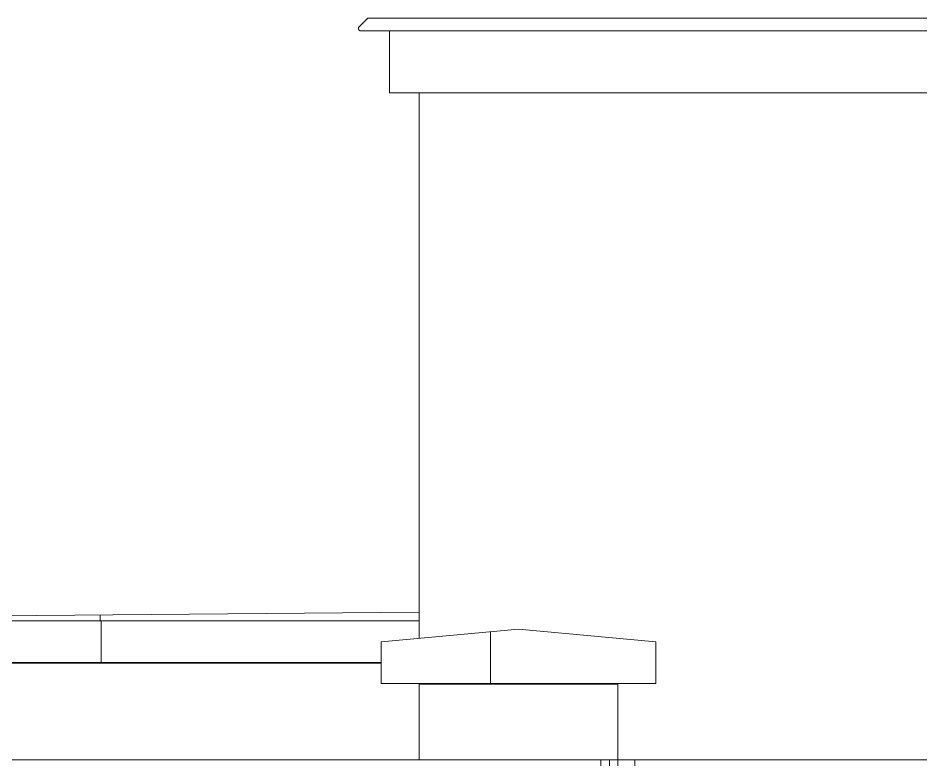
# Model space of a CAD drawing. Header units: millimetres. Extents: x -515342 to 330399, y -224905 to 507333.
# Drawn here: x 307770 to 309905, y 16739 to 18494 of the extents above; entities that cross this region are included whole.
import ezdxf

# ---------------------------------------------------------------- set-up
doc = ezdxf.new("R2010")
doc.units = ezdxf.units.MM
for name, color, linetype, lineweight in [('Витраж', 7, 'Continuous', 0), ('Крыша', 7, 'Continuous', 0), ('Крыша штриховка', 7, 'Continuous', 0), ('Ограждение', 7, 'Continuous', 0), ('Стены внутренние', 7, 'Continuous', 0)]:
    doc.layers.add(name, color=color, linetype=linetype, lineweight=lineweight)

# ---------------------------------------------------------------- blocks, each defined once
blk = doc.blocks.new('Ограждение - Ограждение-9801391-О_АР_Эскиз_Фасад 1-12 копия 1')
at = {"layer": 'Ограждение'}
for p, q in [((85253.2, 16406.2), (85273.8, 16426.7)), ((85273.8, 16426.7), (89576.2, 16426.7)), ((85257.3, 16396.4), (89592.7, 16396.4))]:
    blk.add_line(p, q, dxfattribs=at)
blk.add_open_spline([(85257.3, 16396.4), (85257.2, 16396.4), (85256.9, 16396.4), (85256.6, 16396.4), (85256.2, 16396.5), (85255.8, 16396.6), (85255.5, 16396.7), (85255.1, 16396.8), (85254.8, 16397), (85254.4, 16397.2), (85254.1, 16397.4), (85253.7, 16397.7), (85253.3, 16398), (85253, 16398.3), (85252.7, 16398.7), (85252.3, 16399.3), (85252, 16399.9), (85251.7, 16400.9), (85251.5, 16402.1), (85251.7, 16403.6), (85252.3, 16405), (85252.9, 16405.8), (85253.2, 16406.2)], degree=3, knots=[0.25, 0.25, 0.25, 0.25, 0.2708333, 0.2916667, 0.3125, 0.3333333, 0.3541667, 0.375, 0.3958333, 0.4166667, 0.4375, 0.4583333, 0.5, 0.5208333, 0.5416667, 0.5833333, 0.625, 0.6666667, 0.75, 0.8333333, 0.9166667, 1, 1, 1, 1], dxfattribs=at)
blk = doc.blocks.new('Прямоугольный импост - АР_Импост_40х40 _стойка ограждения на кровле_-10060282-О_АР_Эскиз_Фасад 1-12 копия 1')
at = {"layer": 'Витраж'}
for p, q in [((85825, 14671), (85800, 14671)), ((85825, 14671), (85825, 14631)), ((85800, 14631), (85825, 14631))]:
    blk.add_line(p, q, dxfattribs=at)
blk = doc.blocks.new('Прямоугольный импост - АР_Импост_40х40 _стойка ограждения на кровле_-10057260-О_АР_Эскиз_Фасад 1-12 копия 1')
at = {"layer": 'Витраж'}
for p, q in [((975, 14671), (675, 14671)), ((675, 14631), (975, 14631))]:
    blk.add_line(p, q, dxfattribs=at)
blk = doc.blocks.new('Прямоугольный импост - АР_Импост_40х40 _стойка ограждения на кровле_-10060277-О_АР_Эскиз_Фасад 1-12 копия 1')
at = {"layer": 'Витраж'}
for p, q in [((85800, 14671), (85500, 14671)), ((85500, 14631), (85800, 14631))]:
    blk.add_line(p, q, dxfattribs=at)
blk = doc.blocks.new('Прямоугольный импост - АР_Импост_40х40 _стойка ограждения на кровле_-10059440-О_АР_Эскиз_Фасад 1-12 копия 1')
at = {"layer": 'Витраж'}
for p, q in [((85845, 14671), (85845, 14631)), ((85865, 14671), (85845, 14671)), ((85845, 14631), (85865, 14631))]:
    blk.add_line(p, q, dxfattribs=at)
blk = doc.blocks.new('Прямоугольный импост - АР_Импост_40х40 _стойка ограждения на кровле_-10059241-О_АР_Эскиз_Фасад 1-12 копия 1')
at = {"layer": 'Витраж'}
for p, q in [((16040, 14631), (16040, 14671)), ((16340, 14671), (16040, 14671)), ((16040, 14631), (16340, 14631))]:
    blk.add_line(p, q, dxfattribs=at)
blk = doc.blocks.new('Прямоугольный импост - АР_Импост_40х40 _стойка ограждения на кровле_-10059257-О_АР_Эскиз_Фасад 1-12 копия 1')
at = {"layer": 'Витраж'}
for p, q in [((85865, 14671), (85905, 14671)), ((85865, 14671), (85865, 14091)), ((85905, 14091), (85905, 14671)), ((85905, 14091), (85865, 14091))]:
    blk.add_line(p, q, dxfattribs=at)
blk = doc.blocks.new('Прямоугольный импост - АР_Импост_40х40 _стойка ограждения на кровле_-10060271-О_АР_Эскиз_Фасад 1-12 копия 1')
at = {"layer": 'Витраж'}
for p, q in [((85825, 14671), (85845, 14671)), ((85825, 14671), (85825, 14091)), ((85845, 14091), (85825, 14091))]:
    blk.add_line(p, q, dxfattribs=at)

msp = doc.modelspace()

# ---------------------------------------------------------------- hatches: boundary and pattern name
at = {"layer": 'Крыша штриховка'}
h = msp.add_hatch(dxfattribs=at)
h.set_pattern_fill('FP_86', color=256, style=0, pattern_type=2)
h.set_pattern_definition([(0, (309763.4, 16101.3), (0, 1070.73), []), (90, (309763.4, 16101.3), (-900, 6e-14), [])])
h.paths.add_polyline_path([(308710.389, 17067.9355), (308718.3997, 17067.9355), (308718.3997, 17088.3047), (306388.3997, 17067.9355), (308060.5098, 17067.9355)])
h.paths.add_polyline_path([(313658.3997, 17067.9355), (313875.2935, 17074.0185), (312778.3997, 17083.3753), (312778.3997, 17067.9355), (313428.5447, 17067.9355)])
h = msp.add_hatch(dxfattribs=at)
h.set_pattern_fill('FP_85', color=256, style=0, pattern_type=2)
h.set_pattern_definition([(0, (309763, 15168), (0, 10000), []), (90, (309763.4, 15167.7), (-900, 6e-14), [])])
h.paths.add_polyline_path([(306258.3997, 16969.7355), (308628.3997, 16969.7355), (308628.3997, 17017.9355), (308718.3997, 17026.2432), (308718.3997, 17067.9355), (306258.3997, 17067.9355)])
h.paths.add_polyline_path([(313658.3997, 16969.7355), (313658.3997, 17067.9355), (312778.3997, 17067.9355), (312778.3997, 17026.2432), (312868.3997, 17017.9355), (312868.3997, 16969.7355), (313428.5447, 16969.7355)])
h = msp.add_hatch(dxfattribs=at)
h.set_pattern_fill('FP_99', color=256, style=0, pattern_type=2)
h.set_pattern_definition([(0, (248583, 15168), (0, 10000), []), (90, (248583.4, 15167.7), (-900, 6e-14), [])])
h.paths.add_polyline_path([(309187.7282, 16919.7355), (309278.3997, 16919.7355), (309278.3997, 17017.9355), (308953.3997, 17047.9355), (308628.3997, 17017.9355), (308628.3997, 16919.7355), (309148.3997, 16919.7355)])

# ---------------------------------------------------------------- linework, layer by layer
at = {"layer": 'Крыша'}
for p, q in [((306258.3997, 17067.9355), (308718.3997, 17088.3047)), ((308718.3997, 17067.9355), (306258.3997, 17067.9355)), ((308953.3997, 17047.9355), (308628.3997, 17017.9355)), ((309278.3997, 17017.9355), (308953.3997, 17047.9355)), ((308628.3997, 17017.9355), (308628.3997, 16919.7355)), ((309278.3997, 17017.9355), (309278.3997, 16919.7355)), ((308628.3997, 16969.7355), (306258.3997, 16969.7355)), ((309278.3997, 16919.7355), (308628.3997, 16919.7355))]:
    msp.add_line(p, q, dxfattribs=at)
at = {"layer": 'Стены внутренние'}
for p, q in [((308648.3997, 18317.7355), (308648.3997, 18464.3271)), ((308648.3997, 18317.7355), (312848.3997, 18317.7355)), ((308718.3997, 18317.7355), (308718.3997, 17026.2432)), ((308628.3997, 16967.7355), (306348.3997, 16967.7355)), ((308718.3997, 16919.7355), (308718.3997, 16738.7355)), ((309188.3997, 16917.7355), (308718.3997, 16917.7355)), ((309188.3997, 16917.7355), (309188.3997, 16738.7355))]:
    msp.add_line(p, q, dxfattribs=at)

# ---------------------------------------------------------------- block references
at = {"layer": 'Витраж'}
for name, p in [('Прямоугольный импост - АР_Импост_40х40 _стойка ограждения на кровле_-10057260-О_АР_Эскиз_Фасад 1-12 копия 1', (306948.3997, 2067.7355)), ('Прямоугольный импост - АР_Импост_40х40 _стойка ограждения на кровле_-10057260-О_АР_Эскиз_Фасад 1-12 копия 1', (307248.3997, 2067.7355)), ('Прямоугольный импост - АР_Импост_40х40 _стойка ограждения на кровле_-10057260-О_АР_Эскиз_Фасад 1-12 копия 1', (307548.3997, 2067.7355)), ('Прямоугольный импост - АР_Импост_40х40 _стойка ограждения на кровле_-10057260-О_АР_Эскиз_Фасад 1-12 копия 1', (307848.3997, 2067.7355)), ('Прямоугольный импост - АР_Импост_40х40 _стойка ограждения на кровле_-10060277-О_АР_Эскиз_Фасад 1-12 копия 1', (223323.3997, 2067.7355)), ('Прямоугольный импост - АР_Импост_40х40 _стойка ограждения на кровле_-10060282-О_АР_Эскиз_Фасад 1-12 копия 1', (223323.3997, 2067.7355)), ('Прямоугольный импост - АР_Импост_40х40 _стойка ограждения на кровле_-10060271-О_АР_Эскиз_Фасад 1-12 копия 1', (223323.3997, 2067.7355)), ('Прямоугольный импост - АР_Импост_40х40 _стойка ограждения на кровле_-10059440-О_АР_Эскиз_Фасад 1-12 копия 1', (223323.3997, 2067.7355)), ('Прямоугольный импост - АР_Импост_40х40 _стойка ограждения на кровле_-10059257-О_АР_Эскиз_Фасад 1-12 копия 1', (223323.3997, 2067.7355)), ('Прямоугольный импост - АР_Импост_40х40 _стойка ограждения на кровле_-10059241-О_АР_Эскиз_Фасад 1-12 копия 1', (293188.3997, 2067.7355)), ('Прямоугольный импост - АР_Импост_40х40 _стойка ограждения на кровле_-10057260-О_АР_Эскиз_Фасад 1-12 копия 1', (308853.3997, 2067.7355)), ('Прямоугольный импост - АР_Импост_40х40 _стойка ограждения на кровле_-10057260-О_АР_Эскиз_Фасад 1-12 копия 1', (309153.3997, 2067.7355))]:
    msp.add_blockref(name, p, dxfattribs=at)
at = {"layer": 'Ограждение'}
msp.add_blockref('Ограждение - Ограждение-9801391-О_АР_Эскиз_Фасад 1-12 копия 1', (223323.3997, 2067.7355), dxfattribs=at)

doc.saveas('drawing.dxf')
